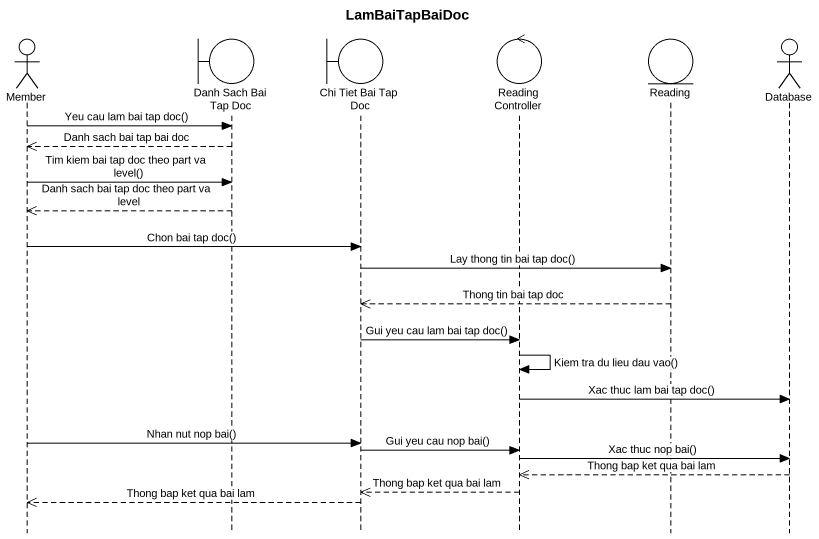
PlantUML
@startuml
title LamBaiTapBaiDoc
hide footbox
actor Member
boundary "Danh Sach Bai Tap Doc" as Danh_Sach_Bai_Tap_Doc
boundary "Chi Tiet Bai Tap Doc" as Chi_Tiet_Bai_Tap_Doc
control "Reading Controller" as Reading_Controller
entity Reading
actor "Database" as Database_

Member -> Danh_Sach_Bai_Tap_Doc : Yeu cau lam bai tap doc()
Danh_Sach_Bai_Tap_Doc -->> Member : Danh sach bai tap bai doc
Member -> Danh_Sach_Bai_Tap_Doc : Tim kiem bai tap doc theo part va level()
Danh_Sach_Bai_Tap_Doc -->> Member : Danh sach bai tap doc theo part va level
Member -> Chi_Tiet_Bai_Tap_Doc : Chon bai tap doc()
Chi_Tiet_Bai_Tap_Doc -> Reading : Lay thong tin bai tap doc()
Reading -->> Chi_Tiet_Bai_Tap_Doc : Thong tin bai tap doc
Chi_Tiet_Bai_Tap_Doc -> Reading_Controller : Gui yeu cau lam bai tap doc()
Reading_Controller -> Reading_Controller : Kiem tra du lieu dau vao()
Reading_Controller -> Database_ : Xac thuc lam bai tap doc()
Member -> Chi_Tiet_Bai_Tap_Doc : Nhan nut nop bai()
Chi_Tiet_Bai_Tap_Doc -> Reading_Controller : Gui yeu cau nop bai()
Reading_Controller -> Database_ : Xac thuc nop bai()
Database_ -->> Reading_Controller : Thong bap ket qua bai lam
Reading_Controller -->> Chi_Tiet_Bai_Tap_Doc : Thong bap ket qua bai lam
Chi_Tiet_Bai_Tap_Doc -->> Member : Thong bap ket qua bai lam
@enduml
